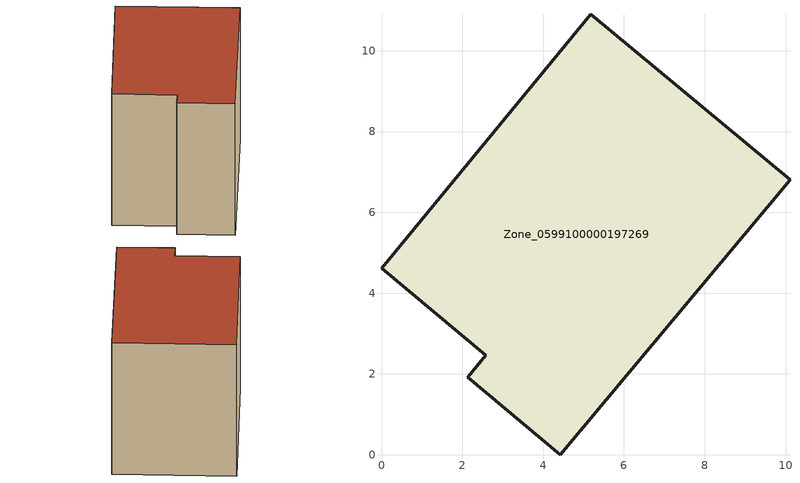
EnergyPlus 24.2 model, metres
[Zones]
Zone_0599100000197269
 floor ground (C_G): 5.17,10.9 10.11,6.8 4.42,0 2.13,1.92 2.58,2.46 0,4.62 z0
 wall outside (C_F): 10.11,6.8 5.17,10.9 0,4.62 2.58,2.46 2.13,1.92 4.42,0 10.11,6.8 z0:8.06
 roof outside (C_R): 4.42,0 10.11,6.8 5.17,10.9 0,4.62 2.58,2.46 2.13,1.92 z8.06
[BUILDING]
Pand.0599100000197269: North Axis=0; Terrain=City; Loads Convergence Tolerance Value=0.04; Temperature Convergence Tolerance Value=0.4; Solar Distribution=FullExterior; Maximum Number of Warmup Days=25; Minimum Number of Warmup Days=1
[Site:Location]
Rotterdam.The.Hague.AP_ZH_NLD Design_Conditions: Latitude=51.96; Longitude=4.45; Time Zone=1; Elevation=-4.5
[SITE:GROUNDTEMPERATURE:BUILDINGSURFACE]
18, 18, 18, 18, 18, 18, 18, 18, 18, 18, 18, 18
[MATERIAL] Thermal Absorptance=0.9; Solar Absorptance=0.7; Visible Absorptance=0.7
Name | Roughness | Thickness | Conductivity | Density | Specific Heat
G.TI.1946-1964 | MediumSmooth | 0.15 | 1 | 540 | 1210
F.TI.1946-1964 | Rough | 0.3 | 0.857143 | 1920 | 840
R.TI.1946-1964 | MediumRough | 0.2 | 0.277778 | 1500 | 1000
[CONSTRUCTION]
C_G: G.TI.1946-1964
C_F: F.TI.1946-1964
C_R: R.TI.1946-1964
[ZONE]
Zone_0599100000197269: Type=1; Multiplier=1; Ceiling Height=Autocalculate; Volume=Autocalculate; Floor Area=autocalculate; Part of Total Floor Area=Yes
[ZONEINFILTRATION:DESIGNFLOWRATE]
Infil_Zone_0599100000197269: Zone or ZoneList or Space or SpaceList=Zone_0599100000197269; Schedule=AlwaysOn; Design Flow Rate Calculation Method=Flow/Area; Flow Rate per Floor Area=0.003; Constant Term Coefficient=1; Temperature Term Coefficient=0; Velocity Term Coefficient=0; Velocity Squared Term Coefficient=0
[HVACTEMPLATE:ZONE:IDEALLOADSAIRSYSTEM]
Zone_0599100000197269: Maximum Heating Supply Air Temperature=50; Minimum Cooling Supply Air Temperature=13; Maximum Heating Supply Air Humidity Ratio=0.0156; Minimum Cooling Supply Air Humidity Ratio=0.0077; Heating Limit=NoLimit; Cooling Limit=NoLimit; Dehumidification Control Type=ConstantSensibleHeatRatio; Cooling Sensible Heat Ratio=0.7; Dehumidification Setpoint=60; Humidification Control Type=None; Humidification Setpoint=30; Outdoor Air Method=None; Outdoor Air Flow Rate per Person=0.00944; Outdoor Air Flow Rate per Zone Floor Area=0; Outdoor Air Flow Rate per Zone=0; Demand Controlled Ventilation Type=None; Outdoor Air Economizer Type=NoEconomizer; Heat Recovery Type=None; Sensible Heat Recovery Effectiveness=0.7; Latent Heat Recovery Effectiveness=0.65
[ZONECONTROL:THERMOSTAT]
ThermostatControl_Zone_0599100000197269: Zone or ZoneList=Zone_0599100000197269; Control Type Schedule=DualSetpointControlType; Control 1=Thermostat_Zone_0599100000197269; Temperature Difference Between Cutout And Setpoint=0
[THERMOSTATSETPOINT:DUALSETPOINT]
Thermostat_Zone_0599100000197269: Heating Setpoint Temperature Schedule=HeatingSetpoint_Zone_0599100000197269; Cooling Setpoint Temperature Schedule=CoolingSetpoint_Zone_0599100000197269
[SCHEDULE:COMPACT]
HeatingSetpoint_Zone_0599100000197269: Through: 12/31, For: AllDays, Until: 24:00, 21
CoolingSetpoint_Zone_0599100000197269: Through: 12/31, For: AllDays, Until: 24:00, 24
DualSetpointControlType: Through: 12/31, For: AllDays, Until: 24:00, 4
AlwaysOn: Through: 12/31, For: AllDays, Until: 24:00, 1
